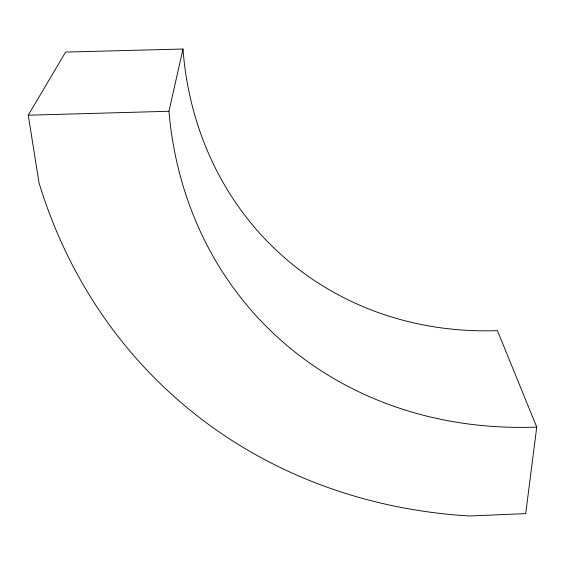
<?xml version="1.0" encoding="UTF-8"?>
<svg xmlns="http://www.w3.org/2000/svg" width="565" height="565" viewBox="0 0 565 565"><rect width="100%" height="100%" fill="white"/><g stroke="black" fill="none" stroke-linecap="round" stroke-linejoin="round"><path stroke-width="0.85" d="M536.75 427.069L525.69 513.634L469.579 515.979A616.457 528.995 -46.4 0 1 39.034 182.876L28.25 115.211L65.604 52.079L182.982 49.021A369.333 326.182 -48.4 0 0 497.426 330.631L536.75 427.069A444.747 381.368 -43 0 1 168.97 111.27L28.25 115.211M168.97 111.27L182.982 49.021"/></g></svg>
